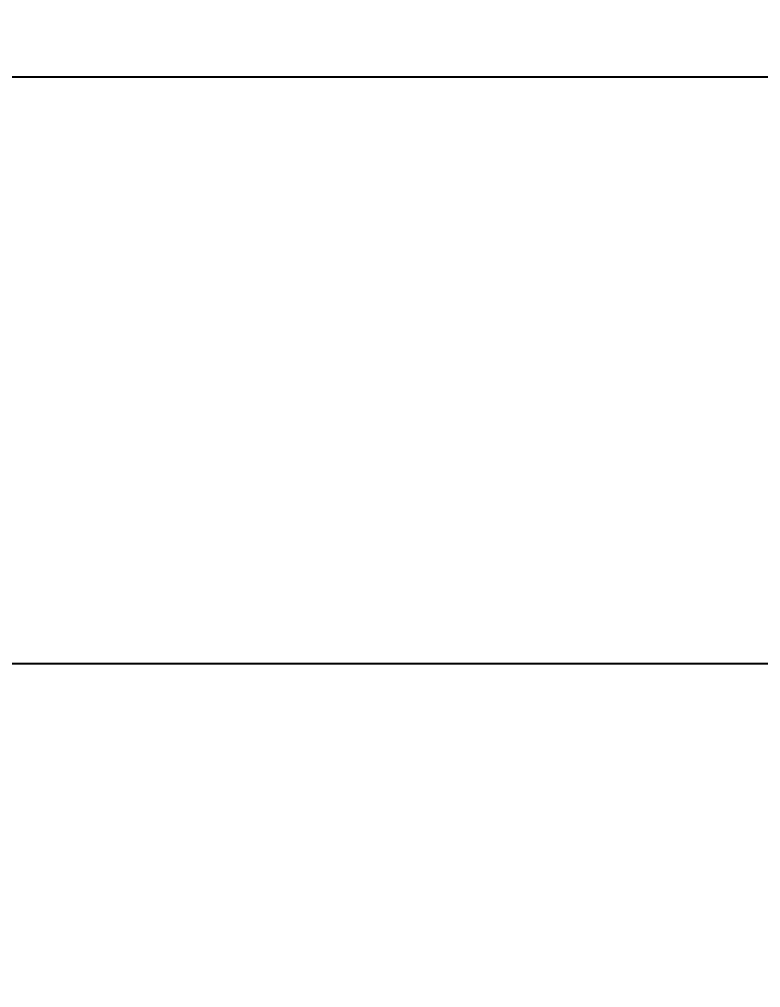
# Model space of a CAD drawing. Header units: millimetres. Extents: x 324 to 7054, y -67 to 2159.
# Drawn here: x 6335.02 to 6360.46, y 1054.76 to 1087.98 of the extents above; entities that cross this region are included whole.
import ezdxf

# ---------------------------------------------------------------- set-up
doc = ezdxf.new("R2010")
doc.units = ezdxf.units.MM
doc.header["$LTSCALE"] = 153.67
doc.header["$PDMODE"] = 3
doc.header["$PDSIZE"] = 8
doc.layers.get('0').update_dxf_attribs({"linetype": 'CONTINUOUS'})
doc.layers.get('Defpoints').update_dxf_attribs({"linetype": 'CONTINUOUS'})
doc.layers.add('CONSTRUCTION_BODIES', color=7, linetype='CONTINUOUS')
doc.styles.get("Standard").update_dxf_attribs({"font": 'times.ttf'})
doc.dimstyles.get("Standard").update_dxf_attribs({"dimtxt": 17.5, "dimasz": 17.5, "dimexe": 1.5, "dimexo": 1, "dimtad": 1, "dimdsep": 46, "dimtxsty": 'Standard', "dimblk": '_FILLED', "dimblk1": '_FILLED', "dimblk2": '_FILLED', "dimcen": 0.09, "dimazin": 2, "dimtol": 1, "dimtp": 0.01, "dimtm": 0.01, "dimtfac": 1, "dimtofl": 0, "dimtmove": 0, "dimatfit": 3, "dimldrblk": '_FILLED', "dimfxl": 1, "dimtolj": 1, "dimarcsym": 0})

# ---------------------------------------------------------------- blocks, each defined once
blk = doc.blocks.new('_FILLED')
at = {"color": 0, "linetype": 'ByBlock'}
blk.add_solid([(0, 0), (-1, 0.2143), (-1, -0.2143)], dxfattribs=at)
blk = doc.blocks.new('*D230')
at = {"color": 0, "linetype": 'ByBlock', "lineweight": -2}
for p, q in [((6332.159, 1086.977), (6332.159, 1030.171)), ((6532.159, 1086.977), (6532.159, 1030.171)), ((6349.659, 1031.671), (6416.17, 1031.671)), ((6514.659, 1031.671), (6472.999, 1031.671))]:
    blk.add_line(p, q, dxfattribs=at)
at = {"layer": 'Defpoints', "color": 0}
for p in [(6332.159, 1087.977), (6532.159, 1087.977), (6532.159, 1031.671)]:
    blk.add_point(p, dxfattribs=at)
at = {"color": 0, "linetype": 'ByBlock', "lineweight": -2, "xscale": 17.5, "yscale": 17.5, "zscale": 17.5, "rotation": 180}
blk.add_blockref('_FILLED', (6332.159, 1031.671), dxfattribs=at)
at = {"color": 0, "linetype": 'ByBlock', "lineweight": -2, "xscale": 17.5, "yscale": 17.5, "zscale": 17.5}
blk.add_blockref('_FILLED', (6532.159, 1031.671), dxfattribs=at)
at = {"color": 0, "insert": (6444.585, 1031.671), "char_height": 17.5, "attachment_point": 5}
blk.add_mtext('\\A1;\\A1;%%C200', dxfattribs=at)

msp = doc.modelspace()

# ---------------------------------------------------------------- linework, layer by layer
at = {"layer": 'CONSTRUCTION_BODIES', "linetype": 'ByBlock'}
for p, q in [((6534.18003, 1085.99234), (6333.61234, 1085.99234)), ((6534.18003, 1065.86708), (6333.61234, 1065.86708))]:
    msp.add_line(p, q, dxfattribs=at)

# ---------------------------------------------------------------- dimensions: what is measured, and where the dimension line sits
at = {"color": 0, "linetype": 'ByBlock'}
dim = msp.add_linear_dim(base=(6532.15862, 1031.67054), p1=(6332.15862, 1087.97699), p2=(6532.15862, 1087.97699), text='\\A1;%%C200', dimstyle='Standard', override={"dimtad": 0, "dimtih": 1, "dimtoh": 1, "dimdec": 4, "dimzin": 0, "dimtxsty": 'Standard', "dimcen": 25.146, "dimadec": 0, "dimazin": 0, "dimtdec": 4, "dimtzin": 0}, dxfattribs=at)
dim.commit()
dim.dimension.update_dxf_attribs({"geometry": '*D230', "text_midpoint": (6444.58453, 1031.67054), "dimtype": 160})

doc.saveas('drawing.dxf')
